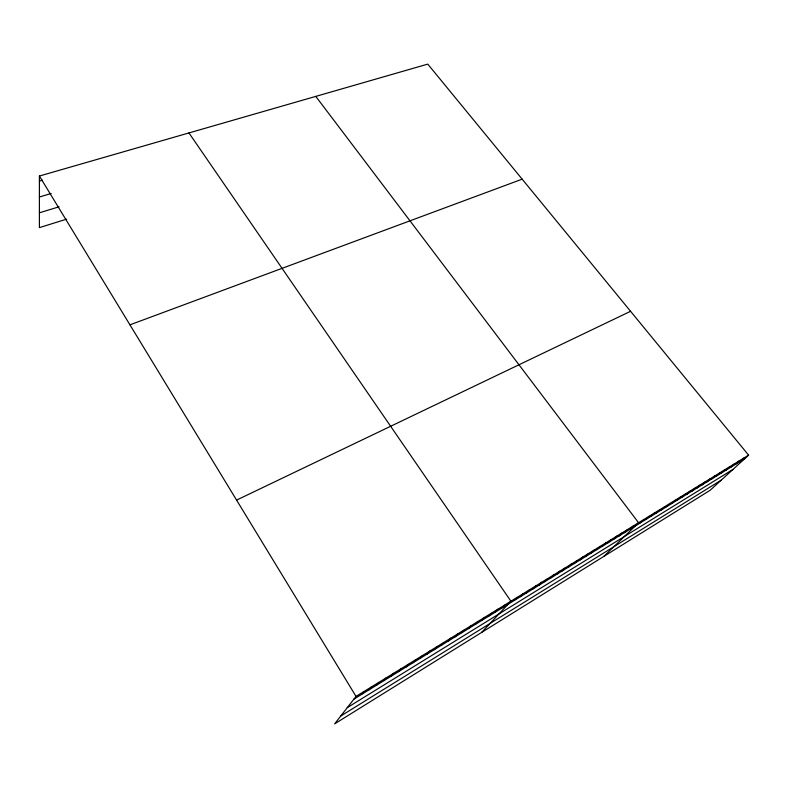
<?xml version="1.0" encoding="UTF-8"?>
<svg xmlns="http://www.w3.org/2000/svg" width="788" height="788" viewBox="0 0 788 788"><rect width="100%" height="100%" fill="white"/><g stroke="black" fill="none" stroke-linecap="round" stroke-linejoin="round"><path stroke-width="1.18" d="M748.6 455.149L356.028 696.405L334.634 723.876L710.165 490.254L748.6 455.149L427.776 64.123L39.4 176.029L39.4 227.624L66.616 219.143M361.495 694.464L363.672 691.706M369.04 689.825L371.256 687.047M376.516 685.215L378.772 682.418M383.933 680.655L386.228 677.838M391.291 676.124L393.636 673.287M398.6 671.632L400.974 668.776M405.84 667.17L408.253 664.304M413.03 662.757L415.483 659.861M420.162 658.364L422.644 655.458M427.234 654.01L429.755 651.085M434.257 649.696L436.808 646.751M441.221 645.411L443.811 642.456M448.126 641.156L450.756 638.181M454.991 636.931L457.651 633.946M461.798 632.744L464.487 629.75M468.545 628.588L471.273 625.573M475.253 624.47L478.011 621.437M481.901 620.373L484.689 617.329M488.501 616.315L491.328 613.251M495.051 612.286L497.908 609.213M501.552 608.287L504.438 605.194M481.527 632.498L510.92 601.214L188.953 132.936M514.229 600.486L517.164 597.373M520.395 596.683L523.37 593.561M526.532 592.911L529.526 589.779M532.609 589.168L535.633 586.026M538.657 585.454L541.701 582.293M544.656 581.761L547.729 578.589M550.605 578.096L553.708 574.915M556.525 574.462L559.647 571.27M562.396 570.847L565.548 567.646M568.227 567.252L571.399 564.041M574.019 563.696L577.22 560.475M579.771 560.15L582.992 556.919M585.484 556.643L588.725 553.403M591.158 553.146L594.418 549.896M596.792 549.679L600.072 546.419M602.387 546.242L605.686 542.971M607.942 542.824L611.261 539.544M613.458 539.425L616.807 536.145M618.935 536.057L622.303 532.757M624.382 532.708L627.77 529.398M629.789 529.378L633.197 526.069M603.844 556.397L638.585 522.759L315.781 96.392M640.496 522.789L643.944 519.459M645.796 519.528L649.263 516.199M651.055 516.288L654.542 512.949M656.286 513.077L659.792 509.728M661.477 509.875L665.003 506.526M666.638 506.704L670.174 503.335M671.77 503.552L675.326 500.183M676.862 500.41L680.428 497.041M681.925 497.297L685.511 493.918M686.949 494.204L690.554 490.816M691.943 491.131L695.568 487.742M696.907 488.077L700.542 484.679M701.832 485.044L705.487 481.645M706.737 482.029L710.402 478.621M711.603 479.035L715.287 475.617M716.44 476.06L720.134 472.642M721.247 473.105L724.95 469.678M726.024 470.17L729.747 466.732M730.762 467.245L734.505 463.807M735.48 464.349L739.233 460.901M740.168 461.463L743.931 458.015M340.721 716.056L721.217 480.158M347.262 707.654L732.998 469.402M353.901 699.133L744.818 458.596M236.587 500.104L630.577 311.29M129.951 324.843L522.158 179.162M39.4 212.799L59.07 206.801M39.4 197L51.22 193.474M39.4 181.112L42.503 180.206M39.4 176.029L356.028 696.405"/></g></svg>
